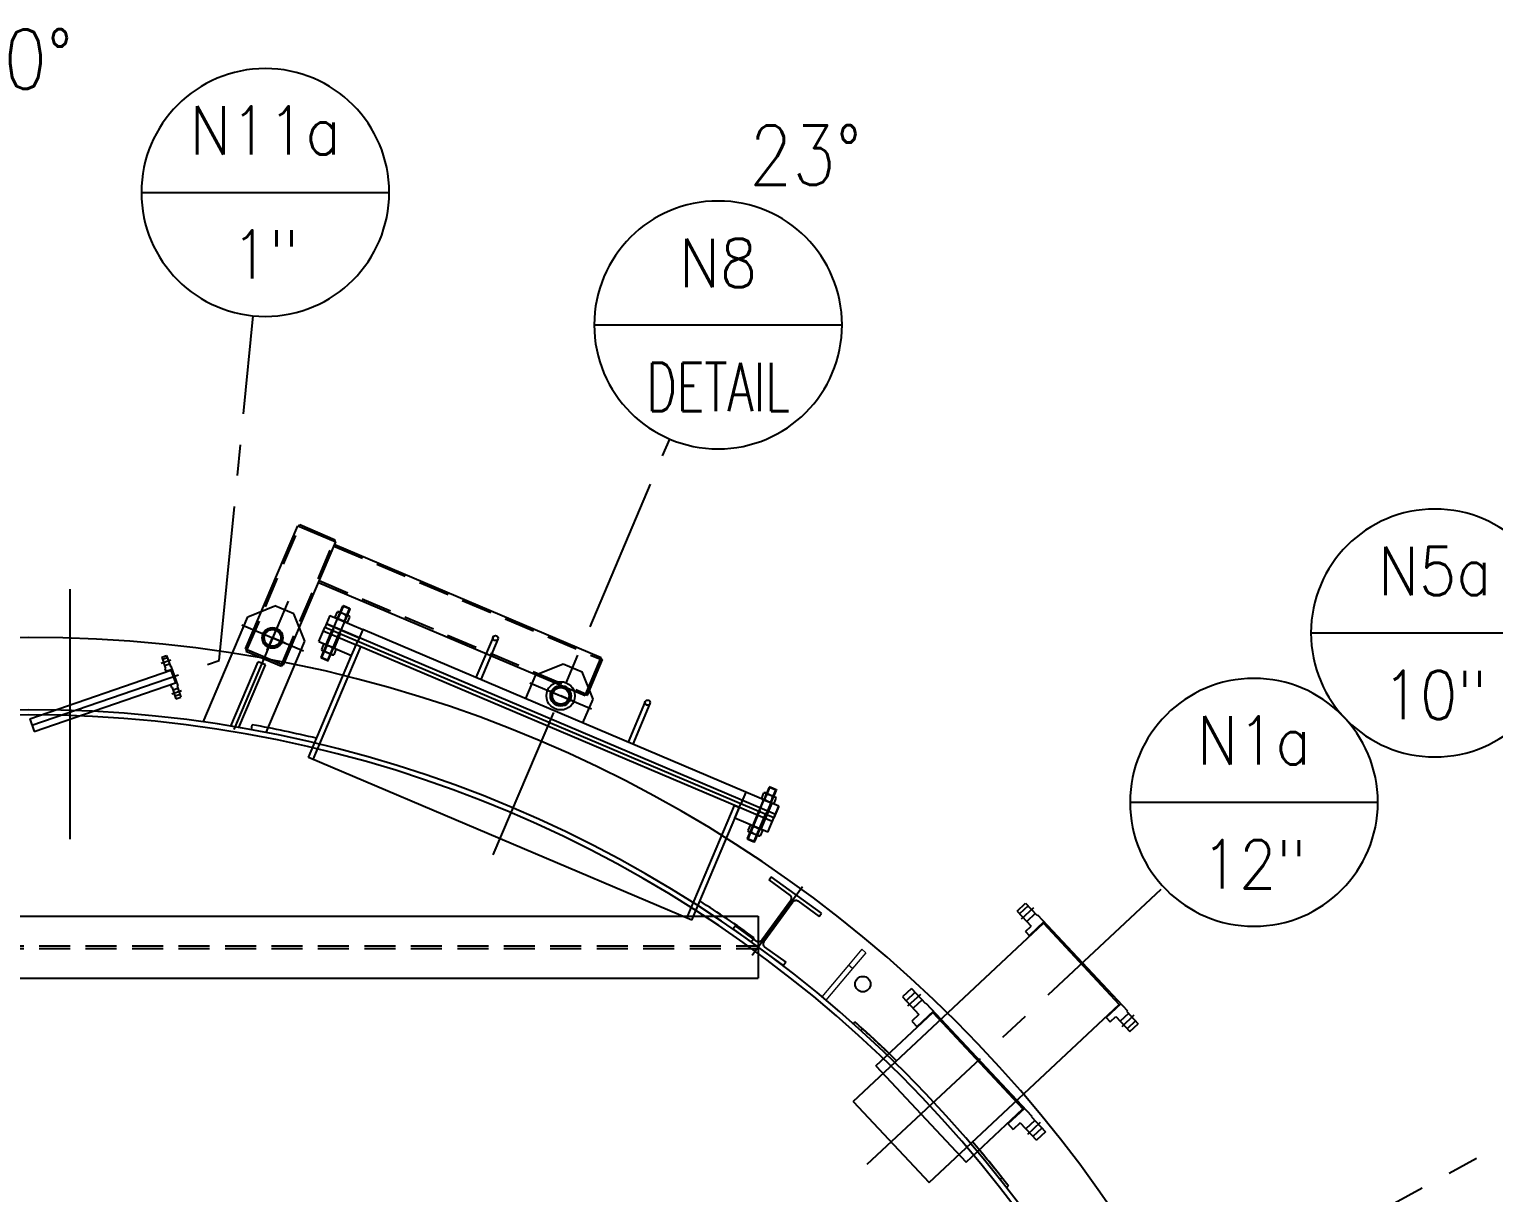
# Model space of a CAD drawing. Extents: x -1889 to 1116, y -977 to 1122.
# Drawn here: x 372.9 to 514.7, y 742.6 to 855.2 of the extents above; entities that cross this region are included whole.
import ezdxf
from ezdxf.enums import TextEntityAlignment as Align

# ---------------------------------------------------------------- set-up
doc = ezdxf.new("R2010")
doc.units = 0
doc.header["$LTSCALE"] = 12
doc.header["$MEASUREMENT"] = 0
doc.linetypes.add('CENTER', pattern=[2, 1.25, -0.25, 0.25, -0.25])
doc.linetypes.add('HIDDEN', pattern=[0.375, 0.25, -0.125])
doc.layers.get('0').update_dxf_attribs({"linetype": 'CONTINUOUS'})
doc.layers.get('Defpoints').update_dxf_attribs({"linetype": 'CONTINUOUS'})
for name, color, linetype in [('1 PIPE', 7, 'CONTINUOUS'), ('1-150-RFSO', 14, 'CONTINUOUS'), ('10 PIPE', 7, 'CONTINUOUS'), ('10-150-RFSO', 14, 'CONTINUOUS'), ('11-2 PIPE', 7, 'CONTINUOUS'), ('12 PIPE', 7, 'CONTINUOUS'), ('12-150-RFSO', 14, 'CONTINUOUS'), ('3-4-10NC-HHBOLT', 32, 'CONTINUOUS'), ('3-4-10NC-HHNUT', 32, 'CONTINUOUS'), ('6X20', 3, 'CONTINUOUS'), ('ARM', 3, 'CONTINUOUS'), ('CENTER', 6, 'CENTER'), ('COVER', 3, 'CONTINUOUS'), ('DIM', 1, 'CONTINUOUS'), ('EXTERNALS', 3, 'CONTINUOUS'), ('FLG', 2, 'CONTINUOUS'), ('HANDLE', 2, 'CONTINUOUS'), ('muoto', 4, 'CONTINUOUS'), ('NECK', 242, 'CONTINUOUS'), ('PIVOT', 30, 'CONTINUOUS'), ('REPAD', 7, 'CONTINUOUS'), ('ROOF', 140, 'CONTINUOUS'), ('SHELL', 40, 'CONTINUOUS'), ('WASHER', 7, 'CONTINUOUS')]:
    doc.layers.add(name, color=color, linetype=linetype)
doc.layers.add('AM_0', color=7, linetype='CONTINUOUS', lineweight=30)
doc.styles.add('ROMANS', font='ROMANS.shx', dxfattribs={"width": 0.85, "height": 5.76})

# ---------------------------------------------------------------- blocks, each defined once
blk = doc.blocks.new('A$C1b871768')
at = {"layer": '6X20'}
for p, q in [((-5.88, 3), (-6.25, 3)), ((-6.25, 3), (-6.25, -3)), ((-5.88, 0.44), (-5.88, 3)), ((-0.38, 3), (0, 3)), ((-0.38, 0.44), (-0.38, 3)), ((0, 3), (0, -3)), ((-5.5, 0.12), (-0.75, 0.12)), ((-5.88, -0.44), (-5.88, -3)), ((-5.5, -0.12), (-0.75, -0.12)), ((-0.38, -0.44), (-0.38, -3)), ((-5.88, -3), (-6.25, -3)), ((-0.38, -3), (0, -3))]:
    blk.add_line(p, q, dxfattribs=at)
for points in [[(-5.5, 0.12, -0.083285), (-5.65, 0.15, -0.09084), (-5.77, 0.22, -0.104065), (-5.85, 0.32, -0.115836), (-5.88, 0.44, -0.115836)], [(-0.75, 0.12, 0.083285), (-0.6, 0.15, 0.09084), (-0.48, 0.22, 0.104065), (-0.4, 0.32, 0.115836), (-0.38, 0.44, 0.115836)], [(-5.5, -0.12, 0.083285), (-5.65, -0.15, 0.09084), (-5.77, -0.22, 0.104065), (-5.85, -0.32, 0.115836), (-5.88, -0.44, 0.115836)], [(-0.75, -0.12, -0.083285), (-0.6, -0.15, -0.09084), (-0.48, -0.22, -0.104065), (-0.4, -0.32, -0.115836), (-0.38, -0.44, -0.115836)]]:
    blk.add_lwpolyline(points, format="xyb", dxfattribs=at)
at = {"layer": 'CENTER'}
blk.add_line((-7.24, 0), (0.99, 0), dxfattribs=at)
blk = doc.blocks.new('A$C85d14db1')
at = {"layer": 'AM_0', "lineweight": 18}
for p, q in [((80.66, 228.8), (79.38, 227.27)), ((81.05, 228.47), (79.76, 226.94)), ((81.05, 228.47), (80.66, 228.8)), ((79.38, 227.27), (76.8, 224.21)), ((79.76, 226.94), (77.18, 223.88)), ((79.76, 226.94), (79.38, 227.27)), ((76.99, 224.05), (76.8, 224.21))]:
    blk.add_line(p, q, dxfattribs=at)
blk = doc.blocks.new('Nozzle Callout')
blk.add_line((0.25, 0), (-0.25, 0))
blk.add_circle((0, 0), 0.25)
at = {"style": 'ROMANS', "width": 0.9}
for tag, p in [('NZ-ID', (0, 0.125)), ('NZ-SZ', (0, -0.125))]:
    blk.add_attdef(tag, text='', height=0.0975, dxfattribs=at).set_placement(p, align=Align.MIDDLE)
blk = doc.blocks.new('A$Ce1fdb81c')
at = {"layer": '12 PIPE'}
for p, q in [((-5.58, 3.51), (-0.06, 8.68)), ((-0.06, 8.68), (8.65, -0.63)), ((-5.58, 3.51), (3.14, -5.8)), ((3.14, -5.8), (8.65, -0.63))]:
    blk.add_line(p, q, dxfattribs=at)
at = {"layer": '12-150-RFSO'}
for p, q in [((-2.15, 11), (-3.02, 10.19)), ((-3.02, 10.19), (-1.44, 8.5)), ((-1.81, 10.63), (-2.67, 9.82)), ((-2.15, 11), (-0.78, 9.54)), ((-1.12, 9.9), (-1.99, 9.09)), ((-0.01, 8.81), (-1.61, 7.31)), ((-0.78, 9.54), (-0.74, 9.58)), ((-0.74, 9.58), (9.51, -1.37)), ((-1.44, 8.5), (-2.12, 7.86)), ((-2.12, 7.86), (-1.57, 7.27)), ((8.79, -0.6), (7.19, -2.09)), ((9.47, -1.41), (9.51, -1.37)), ((9.47, -1.41), (10.83, -2.87)), ((7.15, -2.04), (7.7, -2.64)), ((8.39, -2), (7.7, -2.64)), ((8.39, -2), (9.97, -3.68)), ((9.81, -1.78), (8.94, -2.59)), ((10.49, -2.51), (9.62, -3.32)), ((10.83, -2.87), (9.97, -3.68))]:
    blk.add_line(p, q, dxfattribs=at)
at = {"layer": 'CENTER'}
for p, q in [((-1.28, 10.44), (-2.51, 9.29)), ((10.33, -1.97), (9.1, -3.12))]:
    blk.add_line(p, q, dxfattribs=at)
at = {"layer": 'REPAD'}
for p, q in [((-7.78, 7.6), (-7.62, 7.78)), ((7.06, -8.27), (7.26, -8.12))]:
    blk.add_line(p, q, dxfattribs=at)
for points in [[(-4.3, 4.71, 0.009403), (-7.62, 7.78)], [(7.26, -8.12, 0.009403), (4.41, -4.6, 0.009403)]]:
    blk.add_lwpolyline(points, format="xyb", dxfattribs=at)
blk = doc.blocks.new('A$C2621dd58')
at = {"layer": '10 PIPE'}
for p, q in [((-7.78, 0.08), (10.65, 17.32)), ((10.65, 17.32), (17.99, 9.47)), ((-0.44, -7.77), (17.99, 9.47)), ((-7.78, 0.08), (-0.44, -7.77))]:
    blk.add_line(p, q, dxfattribs=at)
at = {"layer": '10-150-RFSO'}
for p, q in [((8.08, 18.51), (8.9, 19.28)), ((8.08, 18.51), (9.44, 17.05)), ((9.15, 19.01), (8.33, 18.24)), ((8.9, 19.28), (10.01, 18.1)), ((8.9, 16.54), (9.44, 17.05)), ((9.84, 18.28), (9.02, 17.51)), ((10.69, 17.46), (9.28, 16.13)), ((10.01, 18.1), (10.05, 18.14)), ((10.05, 18.14), (18.77, 8.83)), ((8.9, 16.54), (9.32, 16.09)), ((18.13, 9.51), (16.71, 8.19)), ((18.89, 8.6), (18.07, 7.84)), ((18.72, 8.79), (18.77, 8.83)), ((18.72, 8.79), (19.83, 7.6)), ((16.67, 8.24), (17.09, 7.78)), ((17.09, 7.78), (17.64, 8.29)), ((17.64, 8.29), (19.01, 6.83)), ((19.57, 7.87), (18.75, 7.11)), ((19.01, 6.83), (19.83, 7.6))]:
    blk.add_line(p, q, dxfattribs=at)
at = {"layer": 'CENTER'}
for p, q in [((9.68, 18.81), (8.49, 17.71)), ((19.41, 8.41), (18.23, 7.3))]:
    blk.add_line(p, q, dxfattribs=at)
at = {"layer": 'REPAD'}
for p, q in [((-7.04, 6.93), (-6.87, 7.11)), ((6.44, -7.48), (6.64, -7.33))]:
    blk.add_line(p, q, dxfattribs=at)
for points in [[(-3.58, 4.01, 0.009399), (-6.87, 7.11)], [(6.64, -7.33, 0.009399), (3.77, -3.84, 0.009399)]]:
    blk.add_lwpolyline(points, format="xyb", dxfattribs=at)
blk = doc.blocks.new('A$Ccf04fb3b')
at = {"layer": 'COVER'}
for p, q in [((-22.88, 0), (-22.88, 1.25)), ((-22, 0), (-22, 1.25))]:
    blk.add_line(p, q, dxfattribs=at)
at = {"layer": 'FLG'}
for p, q in [((-23.62, 0), (-23.62, 1.25)), ((-23.62, 0.87), (-20.16, 0.87)), ((-23.62, 0), (-20.16, 0)), ((-20.16, 0), (-20.16, 1.25)), ((-20.16, 0), (20.16, 0)), ((20.16, 0), (20.16, 1.25)), ((23.62, 0.87), (20.16, 0.87)), ((23.62, 0), (20.16, 0)), ((23.62, 0), (23.62, 1.25))]:
    blk.add_line(p, q, dxfattribs=at)
at = {"layer": 'muoto'}
for p, q in [((-23.62, 1.25), (23.62, 1.25)), ((-23.62, 0.87), (23.62, 0.87))]:
    blk.add_line(p, q, dxfattribs=at)
blk = doc.blocks.new('A$C278bd5e2')
at = {"layer": '11-2 PIPE'}
for centre, radius in [((27.88, -6.08), 0.95), ((27.88, -6.08), 0.805), ((0, -11.82), 0.95), ((0, -11.82), 0.805)]:
    blk.add_circle(centre, radius, dxfattribs=at)
at = {"layer": '3-4-10NC-HHBOLT'}
for p, q in [((-22.75, -6.13), (-22.81, -6.18)), ((-22.06, -6.18), (-22.81, -6.18)), ((-22.81, -6.18), (-22.81, -11.57)), ((-22.12, -6.13), (-22.75, -6.13)), ((-22.12, -6.13), (-22.06, -6.18)), ((-22.06, -6.18), (-22.06, -11.57)), ((22.12, -6.13), (22.06, -6.18)), ((22.06, -6.18), (22.81, -6.18)), ((22.06, -6.18), (22.06, -11.57)), ((22.12, -6.13), (22.75, -6.13)), ((22.75, -6.13), (22.81, -6.18)), ((22.81, -6.18), (22.81, -11.57)), ((-22.06, -11.57), (-22.81, -11.57)), ((-22.75, -11.62), (-22.81, -11.57)), ((-22.12, -11.62), (-22.75, -11.62)), ((-22.12, -11.62), (-22.06, -11.57)), ((22.06, -11.57), (22.81, -11.57)), ((22.12, -11.62), (22.06, -11.57)), ((22.12, -11.62), (22.75, -11.62)), ((22.75, -11.62), (22.81, -11.57))]:
    blk.add_line(p, q, dxfattribs=at)
at = {"layer": '3-4-10NC-HHBOLT', "linetype": 'HIDDEN'}
for p, q in [((-22.75, -6.18), (-22.75, -11.57)), ((-22.12, -6.18), (-22.12, -11.57)), ((22.12, -6.18), (22.12, -11.57)), ((22.75, -6.18), (22.75, -11.57))]:
    blk.add_line(p, q, dxfattribs=at)
at = {"layer": '3-4-10NC-HHNUT'}
for p, q in [((-23.09, -6.89), (-23, -6.84)), ((-23.09, -7.45), (-23.09, -6.89)), ((-21.88, -6.84), (-23, -6.84)), ((-22.76, -7.45), (-22.76, -6.89)), ((-22.11, -7.45), (-22.11, -6.89)), ((-21.79, -6.89), (-21.88, -6.84)), ((-21.79, -7.45), (-21.79, -6.89)), ((21.79, -6.89), (21.88, -6.84)), ((21.79, -7.45), (21.79, -6.89)), ((21.88, -6.84), (23, -6.84)), ((22.11, -7.45), (22.11, -6.89)), ((22.76, -7.45), (22.76, -6.89)), ((23.09, -6.89), (23, -6.84)), ((23.09, -7.45), (23.09, -6.89)), ((-23.09, -7.45), (-23, -7.5)), ((-21.88, -7.5), (-23, -7.5)), ((-21.79, -7.45), (-21.88, -7.5)), ((21.79, -7.45), (21.88, -7.5)), ((21.88, -7.5), (23, -7.5)), ((23.09, -7.45), (23, -7.5)), ((-23.09, -10.3), (-23, -10.25)), ((-23.09, -10.3), (-23.09, -10.86)), ((-23.09, -10.86), (-23, -10.91)), ((-21.88, -10.25), (-23, -10.25)), ((-21.88, -10.91), (-23, -10.91)), ((-22.76, -10.3), (-22.76, -10.86)), ((-22.11, -10.3), (-22.11, -10.86)), ((-21.79, -10.3), (-21.88, -10.25)), ((-21.79, -10.86), (-21.88, -10.91)), ((-21.79, -10.3), (-21.79, -10.86)), ((21.79, -10.3), (21.88, -10.25)), ((21.79, -10.3), (21.79, -10.86)), ((21.79, -10.86), (21.88, -10.91)), ((21.88, -10.25), (23, -10.25)), ((21.88, -10.91), (23, -10.91)), ((22.11, -10.3), (22.11, -10.86)), ((22.76, -10.3), (22.76, -10.86)), ((23.09, -10.3), (23, -10.25)), ((23.09, -10.86), (23, -10.91)), ((23.09, -10.3), (23.09, -10.86))]:
    blk.add_line(p, q, dxfattribs=at)
for centre, radius, start, end in [((-22.92, -7.12), 0.288, 55.6158, 124.3842), ((-22.44, -7.91), 1.07, 72.412, 107.588), ((-21.95, -7.12), 0.288, 55.6158, 124.3842), ((21.95, -7.12), 0.288, 55.6158, 124.3842), ((22.44, -7.91), 1.07, 72.412, 107.588), ((22.92, -7.12), 0.288, 55.6158, 124.3842), ((-22.92, -7.21), 0.288, 235.6158, 304.3842), ((-22.44, -6.43), 1.07, 252.412, 287.588), ((-21.95, -7.21), 0.288, 235.6158, 304.3842), ((21.95, -7.21), 0.288, 235.6158, 304.3842), ((22.44, -6.43), 1.07, 252.412, 287.588), ((22.92, -7.21), 0.288, 235.6158, 304.3842), ((-22.92, -10.54), 0.288, 55.6158, 124.3842), ((-22.92, -10.63), 0.288, 235.6158, 304.3842), ((-22.44, -11.32), 1.07, 72.412, 107.588), ((-22.44, -9.84), 1.07, 252.412, 287.588), ((-21.95, -10.54), 0.288, 55.6158, 124.3842), ((-21.95, -10.63), 0.288, 235.6158, 304.3842), ((21.95, -10.54), 0.288, 55.6158, 124.3842), ((21.95, -10.63), 0.288, 235.6158, 304.3842), ((22.44, -11.32), 1.07, 72.412, 107.588), ((22.44, -9.84), 1.07, 252.412, 287.588), ((22.92, -10.54), 0.288, 55.6158, 124.3842), ((22.92, -10.63), 0.288, 235.6158, 304.3842)]:
    blk.add_arc(centre, radius, start, end, dxfattribs=at)
at = {"layer": 'ARM'}
for p, q in [((29.88, -4.08), (25.88, -4.08)), ((29.88, -4.08), (25.88, -4.08)), ((25.88, -4.08), (25.88, -17.02)), ((26, -4.08), (26, -3.9)), ((29.75, -3.9), (26, -3.9)), ((26, -4.08), (26, -3.9)), ((29.75, -3.9), (26, -3.9)), ((29.75, -4.08), (29.75, -3.9)), ((29.75, -4.08), (29.75, -3.9)), ((29.88, -4.08), (29.88, -17.02)), ((-2.17, -12.9), (-2.36, -12.9)), ((-2.17, -12.9), (-2.36, -12.9)), ((-2.36, -12.9), (-2.36, -16.65)), ((25.88, -12.77), (-2.17, -12.77)), ((-2.17, -12.77), (-2.17, -16.77)), ((-2.17, -16.65), (-2.36, -16.65)), ((25.88, -16.77), (-2.17, -16.77)), ((29.88, -17.02), (25.88, -17.02)), ((26, -17.02), (26, -17.21)), ((26, -17.02), (26, -17.21)), ((29.75, -17.21), (26, -17.21)), ((29.75, -17.21), (26, -17.21)), ((29.75, -17.02), (29.75, -17.21)), ((29.75, -17.02), (29.75, -17.21))]:
    blk.add_line(p, q, dxfattribs=at)
at = {"layer": 'ARM', "linetype": 'HIDDEN'}
for p, q in [((26.06, -4.08), (26.06, -17.02)), ((29.69, -4.08), (29.69, -17.02)), ((25.88, -12.96), (-2.17, -12.96)), ((25.88, -16.59), (-2.17, -16.59))]:
    blk.add_line(p, q, dxfattribs=at)
at = {"layer": 'CENTER'}
for p, q in [((27.88, -9.95), (27.88, 3.55)), ((27.88, -4.78), (27.88, -6.08)), ((31.12, -6.08), (24.64, -6.08)), ((31.12, -6.08), (24.64, -6.08)), ((26.57, -6.08), (27.88, -6.08)), ((27.88, -7.39), (27.88, -6.08)), ((29.18, -6.08), (27.88, -6.08)), ((3.24, -11.82), (-3.24, -11.82)), ((-1.3, -11.82), (0, -11.82)), ((1.3, -11.82), (0, -11.82))]:
    blk.add_line(p, q, dxfattribs=at)
at = {"layer": 'COVER'}
for p, q in [((-23.62, -7.5), (-23.62, -10.25)), ((-22.88, -9), (-22.88, -7.5)), ((-22, -9), (-22, -7.5)), ((22, -9), (22, -7.5)), ((22.88, -9), (22.88, -7.5))]:
    blk.add_line(p, q, dxfattribs=at)
at = {"layer": 'EXTERNALS'}
for p, q in [((27.5, 3.19), (27.5, -3.41)), ((28.25, 3.37), (28.25, -3.41)), ((27.5, -3.41), (28.25, -3.41))]:
    blk.add_line(p, q, dxfattribs=at)
at = {"layer": 'FLG'}
for p, q in [((-23.62, -7.5), (-20.16, -7.5)), ((-23.62, -7.5), (-23.62, -9)), ((-20.16, -7.5), (-20.16, -9)), ((23.62, -7.5), (20.16, -7.5)), ((20.16, -7.5), (20.16, -9)), ((23.62, -7.5), (23.62, -9)), ((-23.62, -8.62), (-20.16, -8.62)), ((23.62, -8.62), (20.16, -8.62))]:
    blk.add_line(p, q, dxfattribs=at)
at = {"layer": 'HANDLE'}
for p, q in [((-8.25, -14.5), (-8.25, -10.25)), ((-7.75, -14.5), (-7.75, -10.25)), ((7.75, -14.5), (7.75, -10.25)), ((8.25, -14.5), (8.25, -10.25))]:
    blk.add_line(p, q, dxfattribs=at)
for centre in [(-8, -14.5), (8, -14.5)]:
    blk.add_circle(centre, 0.25, dxfattribs=at)
at = {"layer": 'muoto'}
blk.add_line((-23.62, -9), (23.62, -9), dxfattribs=at)
at = {"layer": 'NECK'}
for p, q in [((-20.16, 3.21), (20.16, 3.21)), ((-20.16, 3.21), (-20.16, -8.62)), ((-19.66, 3.21), (-19.66, -8.62)), ((19.66, 3.21), (19.66, -8.62)), ((20.16, 3.21), (20.16, -7.5)), ((-19.66, -8.62), (-20.16, -8.62)), ((-20.16, -8.62), (20.16, -8.62)), ((19.66, -8.62), (20.16, -8.62))]:
    blk.add_line(p, q, dxfattribs=at)
at = {"layer": 'PIVOT'}
for p, q in [((30.88, 4.04), (30.88, -7.02)), ((24.88, 2.61), (24.88, -7.02)), ((24.88, -7.02), (26.88, -9.02)), ((30.88, -7.02), (28.88, -9.02)), ((26.88, -9.02), (28.88, -9.02)), ((-3, -10.25), (-3, -12.76)), ((3, -10.25), (3, -12.76)), ((-3, -12.76), (-1, -14.76)), ((3, -12.76), (1, -14.76)), ((1, -14.76), (-1, -14.76))]:
    blk.add_line(p, q, dxfattribs=at)
for centre in [(27.88, -6.08), (0, -11.82)]:
    blk.add_circle(centre, 1, dxfattribs=at)
at = {"layer": 'WASHER'}
blk.add_circle((0, -11.82), 1.37, dxfattribs=at)
at = {"layer": 'COVER'}
blk.add_blockref('A$Ccf04fb3b', (0, -10.25), dxfattribs=at)

msp = doc.modelspace()

# ---------------------------------------------------------------- linework, layer by layer
at = {"layer": '1 PIPE'}
for p, q in [((372.93738, 788.46047), (386.61389, 793.16967)), ((386.61389, 793.16967), (387.04201, 791.92631)), ((373.3655, 787.21711), (387.04201, 791.92631)), ((372.93738, 788.46047), (373.3655, 787.21711))]:
    msp.add_line(p, q, dxfattribs=at)
at = {"layer": '1-150-RFSO'}
for p, q in [((385.72245, 794.41478), (386.19521, 794.57757)), ((385.72245, 794.41478), (386.09889, 793.32153)), ((386.27661, 794.34119), (385.80385, 794.1784)), ((386.19521, 794.57757), (386.56148, 793.51386)), ((386.48009, 793.75024), (386.00733, 793.58745)), ((386.0398, 793.30118), (386.09889, 793.32153)), ((386.0398, 793.30118), (386.14113, 793.00689)), ((386.72475, 793.23164), (386.13381, 793.02816)), ((386.56148, 793.51386), (386.62057, 793.53421)), ((386.62057, 793.53421), (387.27171, 791.64317)), ((386.56925, 791.76353), (386.67059, 791.46924)), ((387.16753, 791.94573), (386.57658, 791.74225)), ((386.67059, 791.46924), (386.72968, 791.48958)), ((386.72968, 791.48958), (387.10612, 790.39633)), ((387.21261, 791.62282), (387.27171, 791.64317)), ((387.21261, 791.62282), (387.57888, 790.55911)), ((387.29401, 791.38644), (386.82125, 791.22366)), ((387.49749, 790.79549), (387.02473, 790.63271)), ((387.10612, 790.39633), (387.57888, 790.55911))]:
    msp.add_line(p, q, dxfattribs=at)
at = {"layer": '6X20'}
for p, q in [((306.35731, 769.33221), (443.50432, 769.33221)), ((306.35731, 763.33221), (443.50432, 763.33221))]:
    msp.add_line(p, q, dxfattribs=at)
at = {"layer": '6X20', "linetype": 'HIDDEN'}
for p, q in [((306.35731, 766.45721), (443.50432, 766.45721)), ((306.35731, 766.20721), (443.50432, 766.20721))]:
    msp.add_line(p, q, dxfattribs=at)
at = {"layer": 'CENTER'}
for p, q in [((391.2992, 794.08757), (394.58173, 827.47822)), ((417.8244, 775.26804), (434.9198, 815.54227)), ((373.15144, 787.83879), (391.2992, 794.08757)), ((386.61284, 794.12645), (385.67109, 793.80219)), ((387.63024, 791.17171), (386.68849, 790.84744)), ((454.05623, 745.31682), (482.74342, 772.16182)), ((473.56291, 724.33407), (528.64888, 754.42008))]:
    msp.add_line(p, q, dxfattribs=at)
at = {"layer": 'COVER'}
msp.add_line((443.50432, 769.33221), (443.50432, 763.33221), dxfattribs=at)
at = {"layer": 'Defpoints'}
msp.add_line((376.85731, 776.80403), (376.85731, 800.99135), dxfattribs=at)
at = {"layer": 'REPAD'}
for p, q in [((394.40788, 787.38123), (394.49767, 787.87311)), ((442.80438, 766.83814), (443.09583, 767.24441))]:
    msp.add_line(p, q, dxfattribs=at)
for points in [[(400.72312, 786.56593, 0.013199814), (394.49767, 787.87311)], [(443.09583, 767.24441, 0.013199814), (437.83097, 770.81458, 0.013199814)]]:
    msp.add_lwpolyline(points, format="xyb", dxfattribs=at)
at = {"layer": 'ROOF'}
msp.add_lwpolyline([(492.35731, 669.33221, 1), (253.35731, 669.33221), (253.35731, 405.33221, 1), (492.35731, 405.33221)], format="xyb", close=True, dxfattribs=at)
at = {"layer": 'SHELL'}
for points in [[(492.85731, 669.33221, 1), (252.85731, 669.33221), (252.85731, 405.33221, 1), (492.85731, 405.33221)], [(492.35731, 669.33221, 1), (253.35731, 669.33221), (253.35731, 405.33221, 1), (492.35731, 405.33221)]]:
    msp.add_lwpolyline(points, format="xyb", close=True, dxfattribs=at)
msp.add_circle((453.62637, 762.75961), 0.75, dxfattribs=at)
msp.add_arc((372.85731, 669.33221), 127, 0, 180, dxfattribs=at)

# ---------------------------------------------------------------- block references
at = {"layer": 'COVER'}
for name, p, rotation in [('A$C278bd5e2', (419.74504, 779.79279), 157), ('A$C1b871768', (443.50432, 766.33221), 233.9334117402118)]:
    msp.add_blockref(name, p, dxfattribs=dict(at, rotation=rotation))
for name, p in [('A$C85d14db1', (372.85731, 537.33221)), ('A$C2621dd58', (460.47678, 751.32506)), ('A$Ce1fdb81c', (460.47678, 751.32506))]:
    msp.add_blockref(name, p, dxfattribs=at)
at = {"layer": 'DIM'}
ref = msp.add_blockref('Nozzle Callout', (395.75575, 839.42065), dxfattribs=dict(at, xscale=-48, yscale=48, zscale=48))
ref.add_attrib('NZ-ID', 'N11a', dxfattribs={"layer": '0', "height": 4.68, "style": 'ROMANS', "width": 0.9}).set_placement((395.75575, 845.42065), align=Align.MIDDLE)
ref.add_attrib('NZ-SZ', '1"', dxfattribs={"layer": '0', "height": 4.68, "style": 'ROMANS', "width": 0.9}).set_placement((395.75575, 833.42065), align=Align.MIDDLE)
ref = msp.add_blockref('Nozzle Callout', (439.60857, 826.58833), dxfattribs=dict(at, xscale=-48, yscale=48, zscale=48))
ref.add_attrib('NZ-ID', 'N8', dxfattribs={"layer": '0', "height": 4.68, "style": 'ROMANS', "width": 0.9}).set_placement((439.60857, 832.58833), align=Align.MIDDLE)
ref.add_attrib('NZ-SZ', 'DETAIL', dxfattribs={"layer": '0', "height": 4.68, "style": 'ROMANS', "width": 0.7}).set_placement((439.60857, 820.58833), align=Align.MIDDLE)
ref = msp.add_blockref('Nozzle Callout', (509.02927, 796.75967), dxfattribs=dict(at, xscale=-48, yscale=48, zscale=48))
ref.add_attrib('NZ-ID', 'N5a', dxfattribs={"layer": '0', "height": 4.68, "style": 'ROMANS', "width": 0.9}).set_placement((509.02927, 802.75967), align=Align.MIDDLE)
ref.add_attrib('NZ-SZ', '10"', dxfattribs={"layer": '0', "height": 4.68, "style": 'ROMANS', "width": 0.9}).set_placement((509.02927, 790.75967), align=Align.MIDDLE)
ref = msp.add_blockref('Nozzle Callout', (491.50537, 780.3611), dxfattribs=dict(at, xscale=-48, yscale=48, zscale=48))
ref.add_attrib('NZ-ID', 'N1a', dxfattribs={"layer": '0', "height": 4.68, "style": 'ROMANS', "width": 0.9}).set_placement((491.50537, 786.3611), align=Align.MIDDLE)
ref.add_attrib('NZ-SZ', '12"', dxfattribs={"layer": '0', "height": 4.68, "style": 'ROMANS', "width": 0.9}).set_placement((491.50537, 774.3611), align=Align.MIDDLE)

# ---------------------------------------------------------------- texts
at = {"layer": 'DIM', "style": 'ROMANS', "width": 0.85}
for s, p in [('0%%D', (373.7575, 852.32631)), ('23%%D', (448.05894, 843.02675))]:
    msp.add_text(s, height=5.76, dxfattribs=at).set_placement(p, align=Align.MIDDLE_CENTER)

doc.saveas('drawing.dxf')
